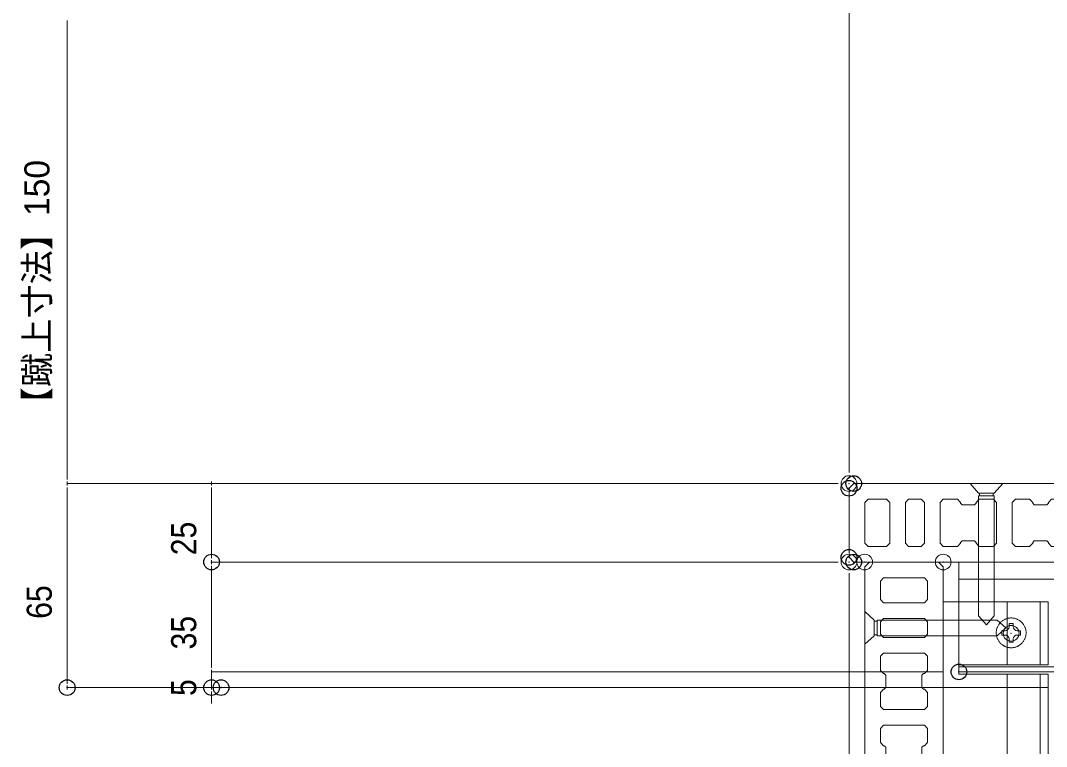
# Model space of a CAD drawing. Units: millimetres, scale not verified. Extents: x -829 to 829, y -160 to 161.
# Drawn here: x 104.6 to 170, y -40.9 to 5.4 of the extents above; entities that cross this region are included whole.
import ezdxf
from ezdxf.enums import TextEntityAlignment as Align

# ---------------------------------------------------------------- set-up
doc = ezdxf.new("R2010")
doc.units = ezdxf.units.MM
doc.header["$LTSCALE"] = 2
doc.header["$PDMODE"] = 32
doc.header["$PDSIZE"] = 1
for name, color, linetype, lineweight in [('0-0_一般', 4, 'Continuous', 9), ('0-1_根太', 4, 'Continuous', 9), ('0-4_寸法', 7, 'Continuous', 9), ('0-5_0', 7, 'Continuous', 9), ('0-8_レイヤ-1', 1, 'Continuous', 9)]:
    doc.layers.add(name, color=color, linetype=linetype, lineweight=lineweight)
doc.layers.add('0-6_Defpoints', color=7, linetype='Continuous')
doc.styles.add('Osaka', font='')
doc.styles.get('Osaka').set_extended_font_data('Osaka')

# ---------------------------------------------------------------- blocks, each defined once
blk = doc.blocks.new('グループ-78-1')
at = {"layer": '0-1_根太'}
for p, q in [((-230.02, 120), (410.78, 120)), ((-230.02, 50), (-230.02, 120)), ((410.78, 50), (410.78, 120)), ((-230.02, 109), (410.78, 109)), ((-230.02, 53.2), (410.78, 53.2)), ((-230.02, 50), (410.78, 50))]:
    blk.add_line(p, q, dxfattribs=at)
blk = doc.blocks.new('グループ-79-1')
at = {"layer": '0-0_一般', "color": 7}
for p, q in [((-199.22, 94.6), (-199.22, 54.6)), ((-178.22, 94.6), (-178.22, 54.6)), ((-199.22, 48.6), (-199.22, -170)), ((-178.22, 48.6), (-178.22, -170)), ((-240.02, -77.43), (-240.02, -80.03))]:
    blk.add_line(p, q, dxfattribs=at)
at = {"layer": '0-0_一般'}
blk.add_lwpolyline([(-173.22, 48.6), (-230, 48.6), (-230, 54.6), (-173.22, 54.6), (-173.22, 94.6), (-240.02, 94.6), (-240.02, -170), (-173.22, -170)], close=True, dxfattribs=at)
blk = doc.blocks.new('グループ-80-1')
at = {"layer": '0-0_一般'}
for p, q in [((-216.82, 163.93), (-216.82, 162.13)), ((-208.2, 162.13), (-208.2, 163.93))]:
    blk.add_line(p, q, dxfattribs=at)
for points in [[(-217.51, 163.93), (-222.91, 170), (-202.11, 170), (-207.51, 163.93)], [(-217.51, 162.13), (-217.51, 85.63), (-212.51, 80), (-207.51, 85.63), (-207.51, 162.13)]]:
    blk.add_lwpolyline(points, close=True, dxfattribs=at)
blk = doc.blocks.new('グループ-81-1')
at = {"layer": '0-0_一般'}
for p, q in [((-282.14, 82.3), (-283.94, 82.3)), ((-283.94, 73.69), (-282.14, 73.69))]:
    blk.add_line(p, q, dxfattribs=at)
for points in [[(-283.94, 73), (-290.02, 67.6), (-290.02, 88.4), (-283.94, 83)], [(-282.14, 73), (-205.64, 73), (-200.02, 78), (-205.64, 83), (-282.14, 83)]]:
    blk.add_lwpolyline(points, close=True, dxfattribs=at)
blk = doc.blocks.new('グループ-83-1')
at = {"layer": '0-0_一般', "color": 2}
blk.add_line((-195.36, 78.75), (-195.36, 80.82), dxfattribs=at)
for points in [[(-206.23, 74.88), (-206.22, 75.32), (-206.19, 75.74), (-206.14, 76.17), (-206.08, 76.59), (-205.99, 77), (-205.89, 77.41), (-205.77, 77.81), (-205.63, 78.21), (-205.47, 78.61), (-205.29, 79), (-205.1, 79.38), (-204.88, 79.76), (-204.65, 80.12), (-204.41, 80.48), (-204.15, 80.82), (-203.88, 81.14), (-203.6, 81.45), (-203.3, 81.75), (-202.99, 82.04), (-202.66, 82.31), (-202.32, 82.56), (-201.97, 82.81), (-201.6, 83.04), (-201.22, 83.25), (-200.84, 83.45), (-200.45, 83.62), (-200.06, 83.78), (-199.66, 83.92), (-199.25, 84.05), (-198.85, 84.15), (-198.43, 84.23), (-198.01, 84.3), (-197.59, 84.34), (-197.16, 84.37), (-196.73, 84.38), (-196.29, 84.37), (-195.86, 84.34), (-195.44, 84.3), (-195.02, 84.23)], [(-195.36, 80.82), (-198.1, 80.82), (-198.1, 78.75)], [(-195.02, 84.23), (-194.61, 84.15), (-194.2, 84.05), (-193.8, 83.92), (-193.4, 83.78), (-193, 83.62), (-192.61, 83.45), (-192.23, 83.25), (-191.85, 83.04), (-191.49, 82.81), (-191.13, 82.56), (-190.79, 82.31), (-190.47, 82.04), (-190.16, 81.75), (-189.86, 81.45), (-189.57, 81.14), (-189.3, 80.82), (-189.05, 80.48), (-188.8, 80.12), (-188.57, 79.76), (-188.36, 79.38), (-188.16, 79), (-187.98, 78.61), (-187.83, 78.21), (-187.69, 77.81), (-187.56, 77.41), (-187.46, 77), (-187.38, 76.59), (-187.31, 76.17), (-187.26, 75.74), (-187.24, 75.32), (-187.23, 74.88), (-187.24, 74.45), (-187.26, 74.02), (-187.31, 73.6), (-187.38, 73.18), (-187.46, 72.76), (-187.56, 72.35), (-187.69, 71.95), (-187.83, 71.55)], [(-201.6, 66.73), (-201.97, 66.96), (-202.32, 67.2), (-202.66, 67.46), (-202.99, 67.73), (-203.3, 68.01), (-203.6, 68.31), (-203.88, 68.62), (-204.15, 68.95), (-204.41, 69.29), (-204.65, 69.64), (-204.88, 70.01), (-205.1, 70.39), (-205.29, 70.77), (-205.47, 71.16), (-205.63, 71.55), (-205.77, 71.95), (-205.89, 72.35), (-205.99, 72.76), (-206.08, 73.18), (-206.14, 73.6), (-206.19, 74.02), (-206.22, 74.45), (-206.23, 74.88), (-206.23, 74.88)], [(-200.6, 76.25), (-202.66, 76.25), (-202.66, 73.51), (-200.6, 73.51)], [(-192.86, 73.51), (-190.79, 73.51), (-190.79, 76.25), (-192.86, 76.25)], [(-187.83, 71.55), (-187.98, 71.16), (-188.16, 70.77), (-188.36, 70.39), (-188.57, 70.01), (-188.8, 69.64), (-189.05, 69.29), (-189.3, 68.95), (-189.57, 68.62), (-189.86, 68.31), (-190.16, 68.01), (-190.47, 67.73), (-190.79, 67.46), (-191.13, 67.2), (-191.49, 66.96), (-191.85, 66.73), (-192.23, 66.51), (-192.61, 66.32), (-193, 66.14), (-193.4, 65.98), (-193.8, 65.84), (-194.2, 65.72), (-194.61, 65.62), (-195.02, 65.53), (-195.44, 65.47), (-195.86, 65.42), (-196.29, 65.39), (-196.73, 65.38), (-197.16, 65.39), (-197.59, 65.42), (-198.01, 65.47), (-198.43, 65.53), (-198.85, 65.62), (-199.25, 65.72), (-199.66, 65.84), (-200.06, 65.98), (-200.45, 66.14), (-200.84, 66.32), (-201.22, 66.51), (-201.6, 66.73)], [(-198.1, 71.01), (-198.1, 68.94), (-195.36, 68.94), (-195.36, 71.01)]]:
    blk.add_lwpolyline(points, dxfattribs=at)
for centre, start, end in [((-200.6, 78.75), 270, 0), ((-192.86, 78.75), 180, 270), ((-200.6, 71.01), 0, 90), ((-192.86, 71.01), 90, 180)]:
    blk.add_arc(centre, 2.5, start, end, dxfattribs=at)
blk.add_point((-196.73, 74.6), dxfattribs=at)
blk = doc.blocks.new('グループ-89-1')
at = {"layer": '0-0_一般'}
for p, q in [((-297, 170), (-300, 167)), ((-13.02, 170), (-297, 170)), ((-10, 166.98), (-13.02, 170)), ((-10, 123.02), (-10, 166.98)), ((-300, 123), (-297, 120)), ((-297, 120), (-13.02, 120)), ((-13.02, 120), (-10, 123.02))]:
    blk.add_line(p, q, dxfattribs=at)
blk.add_lwpolyline([(-300, 125.51), (-300, 125.42), (-300, 167)], dxfattribs=at)
blk = doc.blocks.new('グループ-90-1')
at = {"layer": '0-0_一般', "color": 7}
for points in [[(-262.02, 160), (-254.01, 160), (-252.01, 158), (-252.01, 132), (-254.01, 130), (-262.02, 130), (-264.02, 132), (-264.02, 158)], [(-48.01, 160), (-56.01, 160), (-58.01, 158), (-58.01, 132), (-56.01, 130), (-48.01, 130), (-46.01, 132), (-46.01, 158)]]:
    blk.add_lwpolyline(points, close=True, dxfattribs=at)
at = {"layer": '0-0_一般', "color": 2}
for p in [(-300, 170), (-10, 170), (-300, 120), (-10, 120)]:
    blk.add_point(p, dxfattribs=at)
at = {"layer": '0-8_レイヤ-1'}
for points in [[(-276.15, 160), (-274.02, 158), (-274.02, 132), (-276.15, 130), (-287.88, 130), (-290.02, 132), (-290.02, 158), (-287.88, 160)], [(-242.01, 158), (-242.01, 132), (-240.01, 130), (-231.01, 130), (-229.01, 132), (-229.01, 132.5), (-228.01, 133.5), (-220.01, 133.5), (-219.01, 132.5), (-219.01, 132), (-217.01, 130), (-208.01, 130), (-206.01, 132), (-206.01, 158), (-208.01, 160), (-217.01, 160), (-219.01, 158), (-219.01, 157.5), (-220.01, 156.5), (-228.01, 156.5), (-229.01, 157.5), (-229.01, 158), (-231.01, 160), (-240.01, 160)], [(-196.01, 158), (-196.01, 132), (-194.01, 130), (-185.01, 130), (-183.01, 132), (-183.01, 132.5), (-182.01, 133.5), (-174.01, 133.5), (-173.01, 132.5), (-173.01, 132), (-171.01, 130), (-162.01, 130), (-160.01, 132), (-160.01, 158), (-162.01, 160), (-171.01, 160), (-173.01, 158), (-173.01, 157.5), (-174.01, 156.5), (-182.01, 156.5), (-183.01, 157.5), (-183.01, 158), (-185.01, 160), (-194.01, 160)], [(-114.01, 158), (-114.01, 132), (-116.01, 130), (-125.01, 130), (-127.01, 132), (-127.01, 132.5), (-128.01, 133.5), (-136.01, 133.5), (-137.01, 132.5), (-137.01, 132), (-139.01, 130), (-148.01, 130), (-150.01, 132), (-150.01, 158), (-148.01, 160), (-139.01, 160), (-137.01, 158), (-137.01, 157.5), (-136.01, 156.5), (-128.01, 156.5), (-127.01, 157.5), (-127.01, 158), (-125.01, 160), (-116.01, 160)], [(-68.01, 158), (-68.01, 132), (-70.01, 130), (-79.01, 130), (-81.01, 132), (-81.01, 132.5), (-82.01, 133.5), (-90.01, 133.5), (-91.01, 132.5), (-91.01, 132), (-93.01, 130), (-102.01, 130), (-104.01, 132), (-104.01, 158), (-102.01, 160), (-93.01, 160), (-91.01, 158), (-91.01, 157.5), (-90.01, 156.5), (-82.01, 156.5), (-81.01, 157.5), (-81.01, 158), (-79.01, 160), (-70.01, 160)], [(-33.87, 160), (-36.01, 158), (-36.01, 132), (-33.87, 130), (-22.14, 130), (-20.01, 132), (-20.01, 158), (-22.14, 160)]]:
    blk.add_lwpolyline(points, close=True, dxfattribs=at)
at = {"layer": '0-0_一般'}
blk.add_blockref('グループ-89-1', (0, 0), dxfattribs=at)
blk = doc.blocks.new('グループ-91-1')
at = {"layer": '0-0_一般'}
for p, q in [((-287, 120), (-290.02, 116.98)), ((-243.04, 120), (-287, 120)), ((-240.02, 116.98), (-243.04, 120)), ((-290.02, 116.98), (-290.02, -167)), ((-240.02, -167), (-240.02, 116.98)), ((-290.02, -167), (-287.02, -170)), ((-243.02, -170), (-240.02, -167))]:
    blk.add_line(p, q, dxfattribs=at)
blk.add_lwpolyline([(-245.53, -170), (-245.44, -170), (-287.02, -170)], dxfattribs=at)
blk = doc.blocks.new('グループ-92-1')
at = {"layer": '0-0_一般', "color": 7}
for points in [[(-280.02, 82), (-280.01, 73.99), (-278.01, 71.99), (-252.02, 71.99), (-250.02, 73.99), (-250.02, 82), (-252.02, 84), (-278.02, 84)], [(-280.02, -132.01), (-280.01, -124.01), (-278.01, -122.01), (-252.02, -122.01), (-250.02, -124.01), (-250.02, -132.01), (-252.02, -134.01), (-278.02, -134.01)]]:
    blk.add_lwpolyline(points, close=True, dxfattribs=at)
at = {"layer": '0-0_一般', "color": 2}
for p in [(-290.02, 120), (-240.02, 120), (-290.02, -170), (-240.02, -170)]:
    blk.add_point(p, dxfattribs=at)
at = {"layer": '0-8_レイヤ-1'}
for points in [[(-280.01, 96.13), (-278.01, 94), (-252.02, 94), (-250.02, 96.13), (-250.02, 107.86), (-252.02, 110), (-278.02, 110), (-280.02, 107.86)], [(-278.02, 61.99), (-252.02, 61.99), (-250.02, 59.99), (-250.02, 50.99), (-252.02, 48.99), (-252.52, 48.99), (-253.52, 47.99), (-253.52, 39.99), (-252.52, 38.99), (-252.02, 38.99), (-250.02, 36.99), (-250.02, 27.99), (-252.02, 25.99), (-278.02, 25.99), (-280.02, 27.99), (-280.02, 36.99), (-278.02, 38.99), (-277.52, 38.99), (-276.52, 39.99), (-276.52, 47.99), (-277.52, 48.99), (-278.02, 48.99), (-280.02, 50.99), (-280.02, 59.99)], [(-278.02, 15.99), (-252.02, 15.99), (-250.02, 13.99), (-250.02, 4.99), (-252.02, 2.99), (-252.52, 2.99), (-253.52, 1.99), (-253.52, -6.01), (-252.52, -7.01), (-252.02, -7.01), (-250.02, -9.01), (-250.02, -18.01), (-252.02, -20.01), (-278.02, -20.01), (-280.02, -18.01), (-280.02, -9.01), (-278.02, -7.01), (-277.52, -7.01), (-276.52, -6.01), (-276.52, 1.99), (-277.52, 2.99), (-278.02, 2.99), (-280.02, 4.99), (-280.02, 13.99)], [(-278.02, -66.01), (-252.02, -66.01), (-250.02, -64.01), (-250.02, -55.01), (-252.02, -53.01), (-252.52, -53.01), (-253.52, -52.01), (-253.52, -44.01), (-252.52, -43.01), (-252.02, -43.01), (-250.02, -41.01), (-250.02, -32.01), (-252.02, -30.01), (-278.02, -30.01), (-280.02, -32.01), (-280.02, -41.01), (-278.02, -43.01), (-277.52, -43.01), (-276.52, -44.01), (-276.52, -52.01), (-277.52, -53.01), (-278.02, -53.01), (-280.02, -55.01), (-280.02, -64.01)], [(-278.02, -112.01), (-252.02, -112.01), (-250.02, -110.01), (-250.02, -101.01), (-252.02, -99.01), (-252.52, -99.01), (-253.52, -98.01), (-253.52, -90.01), (-252.52, -89.01), (-252.02, -89.01), (-250.02, -87.01), (-250.02, -78.01), (-252.02, -76.01), (-278.02, -76.01), (-280.02, -78.01), (-280.02, -87.01), (-278.02, -89.01), (-277.52, -89.01), (-276.52, -90.01), (-276.52, -98.01), (-277.52, -99.01), (-278.02, -99.01), (-280.02, -101.01), (-280.02, -110.01)], [(-280.01, -146.15), (-278.01, -144.01), (-252.02, -144.01), (-250.02, -146.15), (-250.02, -157.88), (-252.02, -160.01), (-278.02, -160.01), (-280.02, -157.88)]]:
    blk.add_lwpolyline(points, close=True, dxfattribs=at)
at = {"layer": '0-0_一般'}
blk.add_blockref('グループ-91-1', (0, 0), dxfattribs=at)
blk = doc.blocks.new('階段')
at = {"layer": '0-0_一般'}
for name in ['グループ-90-1', 'グループ-80-1', 'グループ-92-1', 'グループ-79-1', 'グループ-81-1', 'グループ-83-1']:
    blk.add_blockref(name, (0, 0), dxfattribs=at)
at = {"layer": '0-1_根太'}
blk.add_blockref('グループ-78-1', (0, 0), dxfattribs=at)
blk = doc.blocks.new('_DOT')
at = {"layer": '0-5_0'}
for p, q in [((-1, 0), (-2, 0)), ((-0.5, 0), (0.5, 0))]:
    blk.add_line(p, q, dxfattribs=at)

msp = doc.modelspace()

# ---------------------------------------------------------------- linework, layer by layer
at = {"layer": '0-4_寸法'}
for p, q in [((157.389, -23.422), (157.389, 53.578)), ((107.589, -23.622), (107.589, 5.377)), ((156.689, -24.122), (107.589, -24.122)), ((156.689, -24.122), (107.589, -24.122)), ((156.689, -24.122), (116.789, -24.122)), ((107.589, -24.623), (107.589, -36.622)), ((116.789, -24.623), (116.789, -28.622)), ((156.689, -29.122), (116.789, -29.122)), ((156.689, -29.122), (116.789, -29.122)), ((116.789, -35.622), (116.789, -29.623)), ((157.389, -29.822), (157.389, -87.122)), ((116.789, -35.622), (116.789, -35.121)), ((163.389, -36.122), (116.789, -36.122)), ((163.389, -36.122), (116.789, -36.122)), ((116.789, -36.122), (116.789, -37.122)), ((170.067, -37.122), (107.589, -37.122)), ((116.389, -37.122), (116.789, -37.122)), ((116.789, -37.623), (116.789, -38.124))]:
    msp.add_line(p, q, dxfattribs=at)
at = {"layer": '0-6_Defpoints'}
for p in [(157.389, -24.422), (157.689, -24.122), (116.789, -29.122), (157.389, -28.822), (157.689, -29.122), (164.389, -36.122), (107.589, -37.122), (116.789, -37.122), (117.389, -37.122)]:
    msp.add_point(p, dxfattribs=at)

# ---------------------------------------------------------------- block references
at = {"layer": '0-0_一般', "xscale": 0.1, "yscale": 0.1}
msp.add_blockref('階段', (187.389, -41.122), dxfattribs=at)
at = {"layer": '0-4_寸法', "xscale": 0.2503723, "yscale": 0.2503723}
for p, rotation in [((107.589, -24.122), 270), ((107.589, -24.122), 90), ((116.789, -24.122), 90), ((116.789, -29.122), 270), ((116.789, -29.122), 90), ((116.789, -36.122), 270), ((116.789, -36.122), 270), ((107.589, -37.122), 270), ((116.789, -37.122), 90)]:
    msp.add_blockref('_DOT', p, dxfattribs=dict(at, rotation=rotation))

# ---------------------------------------------------------------- texts
at = {"layer": '0-4_寸法', "style": 'Osaka'}
msp.add_text('【蹴上寸法】150', height=1.598, rotation=90, dxfattribs=at).set_placement((106.941, -20.152), align=Align.BOTTOM_LEFT)
at = {"layer": '0-4_寸法', "style": 'Osaka', "width": 0.9}
for s, p in [('25', (116.289, -28.691)), ('65', (107.089, -32.742)), ('35', (116.289, -34.691)), ('5', (116.289, -37.657))]:
    msp.add_text(s, height=1.598, rotation=90, dxfattribs=at).set_placement(p, align=Align.BOTTOM_LEFT)

doc.saveas('drawing.dxf')
